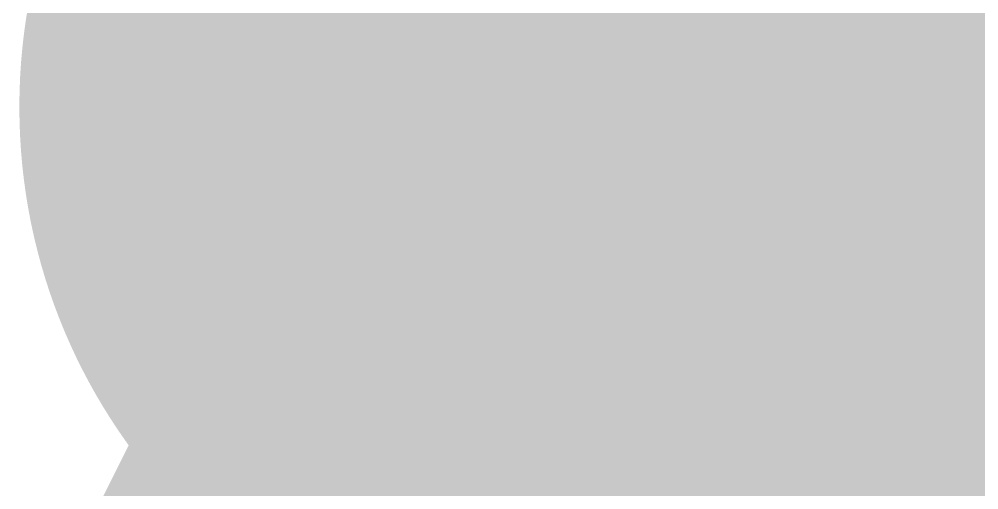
# Model space of a CAD drawing. Header units: inches. Extents: x -2 to 289, y -4 to 187.
# Drawn here: x 56.7178 to 57.2162, y 30.9463 to 31.1906 of the extents above; entities that cross this region are included whole.
import ezdxf

# ---------------------------------------------------------------- set-up
doc = ezdxf.new("R2010")
doc.units = ezdxf.units.IN
for name, color, linetype in [('Bottom Layer', 5, 'Continuous'), ('Drill Drawing', 1, 'Continuous'), ('Layer 1', 16, 'Continuous'), ('Layer 2', 76, 'Continuous'), ('Top Layer', 1, 'Continuous'), ('Via Holes', 16, 'Continuous')]:
    doc.layers.add(name, color=color, linetype=linetype)

msp = doc.modelspace()

# ---------------------------------------------------------------- hatches: boundary and pattern name
at = {"layer": 'Bottom Layer'}
h = msp.add_hatch(color=5, dxfattribs=at)
edge = h.paths.add_edge_path()
edge.add_arc((57.0178438, 31.14505074), 0.2999994, 0, 360)
at = {"layer": 'Layer 1'}
h = msp.add_hatch(color=16, dxfattribs=at)
edge = h.paths.add_edge_path()
edge.add_arc((57.0178438, 31.14505074), 0.2999994, 0, 360)
at = {"layer": 'Layer 2'}
h = msp.add_hatch(color=76, dxfattribs=at)
edge = h.paths.add_edge_path()
edge.add_arc((57.0178438, 31.14505074), 0.2999994, 0, 360)
at = {"layer": 'Top Layer'}
h = msp.add_hatch(color=1, dxfattribs=at)
edge = h.paths.add_edge_path()
edge.add_arc((57.0178438, 31.14505074), 0.2999994, 0, 360)
at = {"layer": 'Via Holes'}
h = msp.add_hatch(color=7, dxfattribs=at)
edge = h.paths.add_edge_path()
edge.add_arc((57.0178438, 31.14505074), 0.1499997, 0, 360)

# ---------------------------------------------------------------- linework, layer by layer
at = {"layer": 'Bottom Layer', "const_width": 0.3809999999999999}
msp.add_lwpolyline([(57.79297052, 30.36992402, -0.4142135623730951), (57.0178438, 31.14505074)], format="xyb", dxfattribs=at)
at = {"layer": 'Bottom Layer', "const_width": 0.1905}
msp.add_lwpolyline([(56.92259379999999, 31.14505074, 1), (57.11309379999999, 31.14505074, 1)], format="xyb", close=True, dxfattribs=at)
at = {"layer": 'Drill Drawing', "const_width": 0.0508}
for points in [[(56.7638438, 31.39905074), (56.89084379999999, 31.14505074)], [(57.1448438, 31.14505074), (57.27184379999999, 31.39905074)], [(56.86544379999999, 31.29745074), (56.9416438, 31.14505074)], [(57.09404379999999, 31.14505074), (57.17024379999999, 31.29745074)], [(56.7638438, 30.89105074), (56.89084379999999, 31.14505074)], [(56.86544379999999, 30.99265074), (56.9416438, 31.14505074)], [(57.09404379999999, 31.14505074), (57.17024379999999, 30.99265074)], [(57.1448438, 31.14505074), (57.27184379999999, 30.89105074)], [(56.86544379999999, 30.99265074), (57.0178438, 31.06885074)], [(57.0178438, 31.06885074), (57.17024379999999, 30.99265074)], [(56.7638438, 30.89105074), (57.0178438, 31.01805074)], [(57.0178438, 31.01805074), (57.27184379999999, 30.89105074)]]:
    msp.add_lwpolyline(points, dxfattribs=at)
at = {"layer": 'Drill Drawing', "const_width": 0.0254}
for points in [[(56.8781438, 31.14505074, 1), (56.90354379999999, 31.14505074, 1)], [(56.8781438, 31.14505074, 1), (56.90354379999999, 31.14505074, 1)], [(56.92894379999999, 31.14505074, 1), (56.9543438, 31.14505074, 1)], [(56.92894379999999, 31.14505074, 1), (56.9543438, 31.14505074, 1)], [(57.0813438, 31.14505074, 1), (57.1067438, 31.14505074, 1)], [(57.0813438, 31.14505074, 1), (57.1067438, 31.14505074, 1)], [(57.13214379999999, 31.14505074, 1), (57.1575438, 31.14505074, 1)], [(57.13214379999999, 31.14505074, 1), (57.1575438, 31.14505074, 1)], [(57.0051438, 31.06885074, 1), (57.0305438, 31.06885074, 1)], [(57.0051438, 31.06885074, 1), (57.0305438, 31.06885074, 1)], [(57.0051438, 31.01805074, 1), (57.0305438, 31.01805074, 1)], [(57.0051438, 31.01805074, 1), (57.0305438, 31.01805074, 1)], [(56.8527438, 30.99265074, 1), (56.8781438, 30.99265074, 1)], [(56.8527438, 30.99265074, 1), (56.8781438, 30.99265074, 1)], [(57.1575438, 30.99265074, 1), (57.1829438, 30.99265074, 1)], [(57.1575438, 30.99265074, 1), (57.1829438, 30.99265074, 1)]]:
    msp.add_lwpolyline(points, format="xyb", close=True, dxfattribs=at)
at = {"layer": 'Top Layer', "const_width": 0.3809999999999999}
msp.add_lwpolyline([(57.0178438, 27.77955074), (57.0178438, 31.14505074)], dxfattribs=at)
at = {"layer": 'Top Layer', "const_width": 0.1905}
msp.add_lwpolyline([(56.92259379999999, 31.14505074, 1), (57.11309379999999, 31.14505074, 1)], format="xyb", close=True, dxfattribs=at)
msp.add_lwpolyline([(56.92259379999999, 31.14505074, 1), (57.11309379999999, 31.14505074, 1)], format="xyb", close=True, dxfattribs=at)
at = {"layer": 'Top Layer', "const_width": 0.3809999999999999}
msp.add_lwpolyline([(57.77984379999999, 30.38305074, -0.4142135623730951), (57.0178438, 31.14505074)], format="xyb", dxfattribs=at)

doc.saveas('drawing.dxf')
